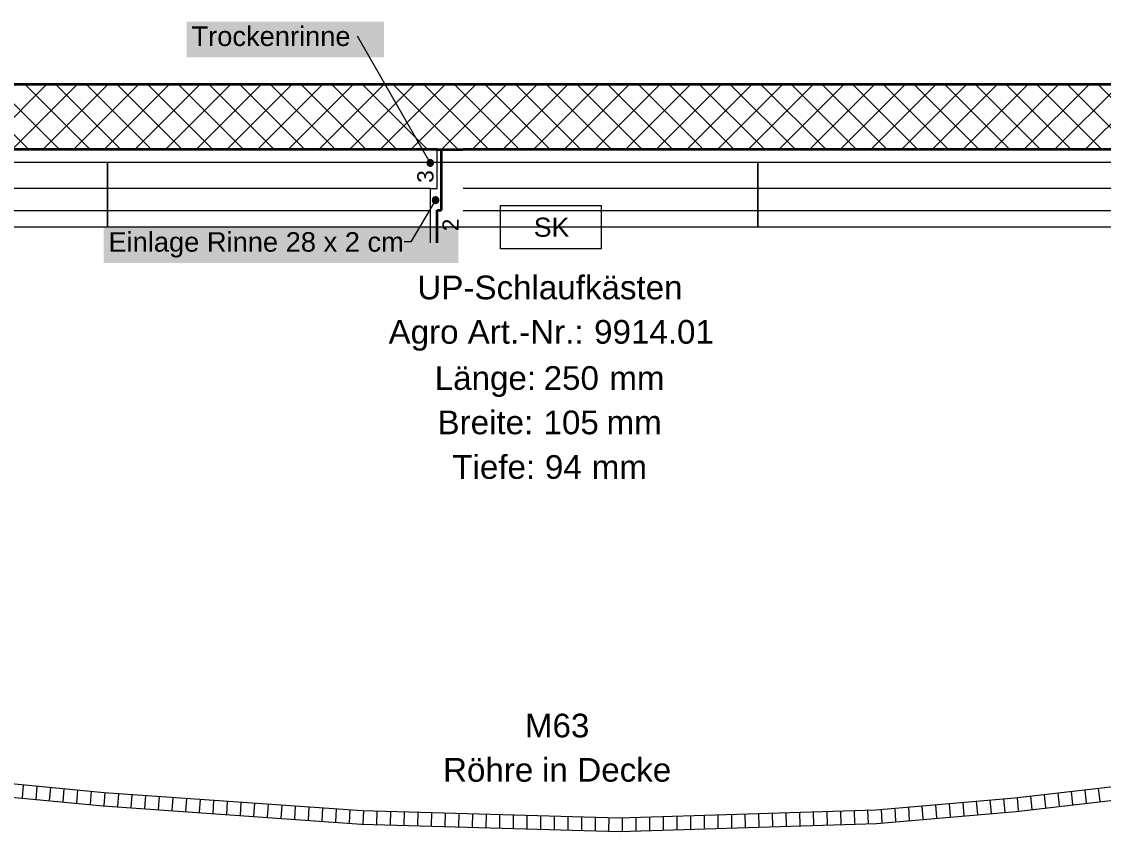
# Model space of a CAD drawing. Extents: x -882 to 613, y -179 to 707.
# Drawn here: x -94.4 to 5.4, y 495.4 to 570.1 of the extents above; entities that cross this region are included whole.
import ezdxf
from ezdxf.lldxf.tags import DXFTag

# ---------------------------------------------------------------- set-up
doc = ezdxf.new("R2010")
doc.units = 0
doc.layers.get('0').update_dxf_attribs({"lineweight": 13})
for name, color, linetype, lineweight, true_color in [('A-DETL-____-OTLN', 5, 'Continuous', 9, 0x0000ff), ('EL01_WAN_Röhre Decke', 1, 'Continuous', 13, 0xff0000), ('EL01_WAN_Röhre Decke Typ', 1, 'Continuous', 13, 0xff0000), ('EL01_WAN_Schlaufkasten', 1, 'Continuous', 13, 0xff0000), ('EL01_WAN_Trassen', 40, 'Continuous', 13, 0xffbf00)]:
    doc.layers.add(name, color=color, linetype=linetype, lineweight=lineweight, true_color=true_color)
for name, color, linetype, lineweight in [('A-FLOR-____-OTLN', 7, 'Continuous', 9), ('A-WALL-____-MCUT', 7, 'Continuous', 35), ('A-WALL-____-PATT', 7, 'Continuous', 35), ('Text', 7, 'Continuous', 5)]:
    doc.layers.add(name, color=color, linetype=linetype, lineweight=lineweight)
doc.styles.get("Standard").update_dxf_attribs({"font": 'arial.ttf'})
tags = doc.linetypes.add('Gestrichelt', pattern=[0.1, 0.05, -0.05]).pattern_tags.tags
tags[6:7] = [DXFTag(74, 4), DXFTag(75, 0), DXFTag(340, '0'), DXFTag(46, 1.0), DXFTag(50, 0.0), DXFTag(44, 0.0), DXFTag(45, 0.0)]
tags[4:5] = [DXFTag(74, 4), DXFTag(75, 0), DXFTag(340, '0'), DXFTag(46, 1.0), DXFTag(50, 0.0), DXFTag(44, 0.0), DXFTag(45, 0.0)]

# ---------------------------------------------------------------- blocks, each defined once
blk = doc.blocks.new('Referenz-A0UJ2IESXE', base_point=(-902.382, -164.149))
at = {"layer": 'A-DETL-____-OTLN', "color": 0, "linetype": 'Continuous', "ltscale": 0.13}
for p, q in [((-56.112, 554.704), (-56.112, 558.292)), ((-56.712, 549.692), (-56.712, 554.704)), ((-56.712, 554.704), (-56.112, 554.704))]:
    blk.add_line(p, q, dxfattribs=at)
at = {"layer": 'A-DETL-____-OTLN', "color": 0, "linetype": 'Continuous', "lineweight": 35, "ltscale": 0.35}
for p, q in [((-56.112, 558.292), (-53.712, 558.292)), ((-55.712, 552.692), (-55.712, 558.292)), ((-56.112, 549.692), (-56.112, 552.692)), ((-56.112, 552.692), (-55.712, 552.692))]:
    blk.add_line(p, q, dxfattribs=at)
at = {"layer": 'A-DETL-____-OTLN', "color": 0, "linetype": 'Gestrichelt', "ltscale": 0.13}
for p, q in [((-394.512, 552.68), (-56.712, 552.68)), ((-53.712, 552.68), (105.488, 552.68))]:
    blk.add_line(p, q, dxfattribs=at)
at = {"layer": 'A-FLOR-____-OTLN', "color": 0, "linetype": 'Continuous', "ltscale": 0.13}
for p, q in [((-56.112, 558.28), (-394.512, 558.28)), ((105.488, 558.28), (-53.712, 558.28)), ((-56.712, 554.693), (-394.512, 554.693)), ((105.488, 554.693), (-53.712, 554.693))]:
    blk.add_line(p, q, dxfattribs=at)
at = {"layer": 'A-WALL-____-MCUT', "color": 0, "linetype": 'Continuous', "ltscale": 0.35}
for p, q in [((368.888, 564.292), (-640.67, 564.292)), ((-56.112, 558.292), (-394.512, 558.292)), ((105.488, 558.292), (-53.712, 558.292))]:
    blk.add_line(p, q, dxfattribs=at)
at = {"layer": 'A-WALL-____-PATT', "color": 0, "linetype": 'Continuous', "lineweight": 9, "ltscale": 0.13}
for p, q in [((-93.77, 558.292), (-99.77, 564.292)), ((-98.132, 558.292), (-92.132, 564.292)), ((-90.942, 558.292), (-96.942, 564.292)), ((-95.304, 558.292), (-89.304, 564.292)), ((-88.113, 558.292), (-94.113, 564.292)), ((-92.476, 558.292), (-86.476, 564.292)), ((-85.285, 558.292), (-91.285, 564.292)), ((-89.647, 558.292), (-83.647, 564.292)), ((-82.456, 558.292), (-88.456, 564.292)), ((-86.819, 558.292), (-80.819, 564.292)), ((-79.628, 558.292), (-85.628, 564.292)), ((-83.99, 558.292), (-77.99, 564.292)), ((-76.799, 558.292), (-82.799, 564.292)), ((-81.162, 558.292), (-75.162, 564.292)), ((-73.971, 558.292), (-79.971, 564.292)), ((-78.333, 558.292), (-72.333, 564.292)), ((-71.143, 558.292), (-77.143, 564.292)), ((-75.505, 558.292), (-69.505, 564.292)), ((-68.314, 558.292), (-74.314, 564.292)), ((-72.677, 558.292), (-66.677, 564.292)), ((-65.486, 558.292), (-71.486, 564.292)), ((-69.848, 558.292), (-63.848, 564.292)), ((-62.657, 558.292), (-68.657, 564.292)), ((-67.02, 558.292), (-61.02, 564.292)), ((-59.829, 558.292), (-65.829, 564.292)), ((-64.191, 558.292), (-58.191, 564.292)), ((-57, 558.292), (-63, 564.292)), ((-61.363, 558.292), (-55.363, 564.292)), ((-54.172, 558.292), (-60.172, 564.292)), ((-58.534, 558.292), (-52.534, 564.292)), ((-51.344, 558.292), (-57.344, 564.292)), ((-55.706, 558.292), (-49.706, 564.292)), ((-48.515, 558.292), (-54.515, 564.292)), ((-52.878, 558.292), (-46.878, 564.292)), ((-45.687, 558.292), (-51.687, 564.292)), ((-50.049, 558.292), (-44.049, 564.292)), ((-42.858, 558.292), (-48.858, 564.292)), ((-47.221, 558.292), (-41.221, 564.292)), ((-40.03, 558.292), (-46.03, 564.292)), ((-44.392, 558.292), (-38.392, 564.292)), ((-37.202, 558.292), (-43.202, 564.292)), ((-41.564, 558.292), (-35.564, 564.292)), ((-34.373, 558.292), (-40.373, 564.292)), ((-38.735, 558.292), (-32.735, 564.292)), ((-31.545, 558.292), (-37.545, 564.292)), ((-35.907, 558.292), (-29.907, 564.292)), ((-28.716, 558.292), (-34.716, 564.292)), ((-33.079, 558.292), (-27.079, 564.292)), ((-25.888, 558.292), (-31.888, 564.292)), ((-30.25, 558.292), (-24.25, 564.292)), ((-23.059, 558.292), (-29.059, 564.292)), ((-27.422, 558.292), (-21.422, 564.292)), ((-20.231, 558.292), (-26.231, 564.292)), ((-24.593, 558.292), (-18.593, 564.292)), ((-17.403, 558.292), (-23.403, 564.292)), ((-21.765, 558.292), (-15.765, 564.292)), ((-14.574, 558.292), (-20.574, 564.292)), ((-18.936, 558.292), (-12.936, 564.292)), ((-11.746, 558.292), (-17.746, 564.292)), ((-16.108, 558.292), (-10.108, 564.292)), ((-8.917, 558.292), (-14.917, 564.292)), ((-13.28, 558.292), (-7.28, 564.292)), ((-6.089, 558.292), (-12.089, 564.292)), ((-10.451, 558.292), (-4.451, 564.292)), ((-3.26, 558.292), (-9.26, 564.292)), ((-7.623, 558.292), (-1.623, 564.292)), ((-0.432, 558.292), (-6.432, 564.292)), ((-4.794, 558.292), (1.206, 564.292)), ((2.396, 558.292), (-3.604, 564.292)), ((-1.966, 558.292), (4.034, 564.292)), ((5.225, 558.292), (-0.775, 564.292)), ((0.863, 558.292), (6.863, 564.292)), ((8.053, 558.292), (2.053, 564.292)), ((3.691, 558.292), (9.691, 564.292)), ((10.882, 558.292), (4.882, 564.292))]:
    blk.add_line(p, q, dxfattribs=at)
at = {"layer": 'Text', "color": 0, "linetype": 'Continuous', "ltscale": 0.13}
for p, q in [((-56.738, 557.064), (-63.46, 568.762)), ((-57.035, 557.103), (-57.038, 557.064)), ((-57.038, 557.064), (-57.035, 557.025)), ((-57.027, 557.142), (-57.035, 557.103)), ((-57.035, 557.025), (-57.027, 556.987)), ((-57.015, 557.179), (-57.027, 557.142)), ((-57.027, 556.987), (-57.015, 556.949)), ((-56.997, 557.214), (-57.015, 557.179)), ((-57.015, 556.949), (-56.997, 556.914)), ((-56.976, 557.247), (-56.997, 557.214)), ((-56.997, 556.914), (-56.976, 556.882)), ((-56.95, 557.276), (-56.976, 557.247)), ((-56.976, 556.882), (-56.95, 556.852)), ((-56.92, 557.302), (-56.95, 557.276)), ((-56.888, 557.324), (-56.92, 557.302)), ((-56.852, 557.341), (-56.888, 557.324)), ((-56.815, 557.354), (-56.852, 557.341)), ((-56.777, 557.362), (-56.815, 557.354)), ((-56.738, 557.364), (-56.777, 557.362)), ((-56.698, 557.362), (-56.738, 557.364)), ((-56.66, 557.354), (-56.698, 557.362)), ((-56.623, 557.341), (-56.66, 557.354)), ((-56.588, 557.324), (-56.623, 557.341)), ((-56.555, 557.302), (-56.588, 557.324)), ((-56.525, 557.276), (-56.555, 557.302)), ((-56.5, 557.247), (-56.525, 557.276)), ((-56.525, 556.852), (-56.5, 556.882)), ((-56.478, 557.214), (-56.5, 557.247)), ((-56.5, 556.882), (-56.478, 556.914)), ((-56.46, 557.179), (-56.478, 557.214)), ((-56.478, 556.914), (-56.46, 556.949)), ((-56.448, 557.142), (-56.46, 557.179)), ((-56.46, 556.949), (-56.448, 556.987)), ((-56.44, 557.103), (-56.448, 557.142)), ((-56.448, 556.987), (-56.44, 557.025)), ((-56.438, 557.064), (-56.44, 557.103)), ((-56.44, 557.025), (-56.438, 557.064)), ((-56.95, 556.852), (-56.92, 556.826)), ((-56.92, 556.826), (-56.888, 556.804)), ((-56.888, 556.804), (-56.852, 556.787)), ((-56.852, 556.787), (-56.815, 556.774)), ((-56.815, 556.774), (-56.777, 556.767)), ((-56.777, 556.767), (-56.738, 556.764)), ((-56.738, 556.764), (-56.698, 556.767)), ((-56.698, 556.767), (-56.66, 556.774)), ((-56.66, 556.774), (-56.623, 556.787)), ((-56.623, 556.787), (-56.588, 556.804)), ((-56.588, 556.804), (-56.555, 556.826)), ((-56.555, 556.826), (-56.525, 556.852)), ((-56.434, 553.869), (-56.464, 553.843)), ((-56.401, 553.89), (-56.434, 553.869)), ((-56.366, 553.908), (-56.401, 553.89)), ((-56.329, 553.92), (-56.366, 553.908)), ((-56.291, 553.928), (-56.329, 553.92)), ((-56.251, 553.931), (-56.291, 553.928)), ((-56.212, 553.928), (-56.251, 553.931)), ((-56.174, 553.92), (-56.212, 553.928)), ((-56.137, 553.908), (-56.174, 553.92)), ((-56.101, 553.89), (-56.137, 553.908)), ((-56.069, 553.869), (-56.101, 553.89)), ((-56.039, 553.843), (-56.069, 553.869)), ((-56.251, 553.631), (-58.53, 549.772)), ((-56.549, 553.67), (-56.551, 553.631)), ((-56.551, 553.631), (-56.549, 553.591)), ((-56.541, 553.708), (-56.549, 553.67)), ((-56.549, 553.591), (-56.541, 553.553)), ((-56.529, 553.745), (-56.541, 553.708)), ((-56.541, 553.553), (-56.529, 553.516)), ((-56.511, 553.781), (-56.529, 553.745)), ((-56.529, 553.516), (-56.511, 553.481)), ((-56.49, 553.813), (-56.511, 553.781)), ((-56.511, 553.481), (-56.49, 553.448)), ((-56.464, 553.843), (-56.49, 553.813)), ((-56.49, 553.448), (-56.464, 553.418)), ((-56.464, 553.418), (-56.434, 553.393)), ((-56.434, 553.393), (-56.401, 553.371)), ((-56.401, 553.371), (-56.366, 553.353)), ((-56.366, 553.353), (-56.329, 553.341)), ((-56.329, 553.341), (-56.291, 553.333)), ((-56.291, 553.333), (-56.251, 553.331)), ((-56.251, 553.331), (-56.212, 553.333)), ((-56.212, 553.333), (-56.174, 553.341)), ((-56.174, 553.341), (-56.137, 553.353)), ((-56.137, 553.353), (-56.101, 553.371)), ((-56.101, 553.371), (-56.069, 553.393)), ((-56.069, 553.393), (-56.039, 553.418)), ((-56.013, 553.813), (-56.039, 553.843)), ((-56.039, 553.418), (-56.013, 553.448)), ((-55.992, 553.781), (-56.013, 553.813)), ((-56.013, 553.448), (-55.992, 553.481)), ((-55.974, 553.745), (-55.992, 553.781)), ((-55.992, 553.481), (-55.974, 553.516)), ((-55.962, 553.708), (-55.974, 553.745)), ((-55.974, 553.516), (-55.962, 553.553)), ((-55.954, 553.67), (-55.962, 553.708)), ((-55.962, 553.553), (-55.954, 553.591)), ((-55.951, 553.631), (-55.954, 553.67)), ((-55.954, 553.591), (-55.951, 553.631)), ((-58.53, 549.772), (-59.147, 549.772))]:
    blk.add_line(p, q, dxfattribs=at)
at = {"layer": 'Text', "color": 7, "linetype": 'Continuous', "ltscale": 0.13, "true_color": 0xffffff}
for points in [[(-61.002, 566.808), (-79.218, 566.808), (-61.002, 570.112)], [(-79.218, 566.808), (-61.002, 570.112), (-79.218, 570.112)], [(-61.002, 570.112), (-79.218, 570.112), (-79.218, 570.112)], [(-61.002, 566.808), (-61.002, 566.808), (-79.218, 566.808)], [(-54.157, 547.815), (-86.884, 547.815), (-54.157, 551.122)], [(-86.884, 547.815), (-54.157, 551.122), (-86.884, 551.122)], [(-54.157, 551.122), (-86.884, 551.122), (-86.884, 551.122)], [(-54.157, 547.815), (-54.157, 547.815), (-86.884, 547.815)]]:
    blk.add_solid(points, dxfattribs=at)
at = {"layer": 'Text', "color": 0, "linetype": 'Continuous', "ltscale": 0.13}
for points in [[(-57.034, 557.064), (-57.038, 557.064), (-57.034, 557.111)], [(-57.034, 557.017), (-57.034, 557.064), (-57.038, 557.064)], [(-57.023, 557.111), (-57.034, 557.111), (-57.023, 557.157)], [(-57.026, 557.017), (-57.034, 557.017), (-57.034, 557.111)], [(-57.023, 556.971), (-57.023, 557.111), (-57.034, 557.111)], [(-57.023, 556.971), (-57.026, 557.017), (-57.034, 557.017)], [(-57.005, 557.157), (-57.023, 557.157), (-57.005, 557.2)], [(-57.008, 556.971), (-57.023, 556.971), (-57.023, 557.157)], [(-57.005, 556.928), (-57.005, 557.157), (-57.023, 557.157)], [(-57.005, 556.928), (-57.008, 556.971), (-57.023, 556.971)], [(-56.98, 557.2), (-57.005, 557.2), (-56.98, 557.24)], [(-56.983, 556.928), (-57.005, 556.928), (-57.005, 557.2)], [(-56.98, 556.888), (-56.98, 557.2), (-57.005, 557.2)], [(-56.98, 556.888), (-56.983, 556.928), (-57.005, 556.928)], [(-56.95, 557.24), (-56.98, 557.24), (-56.95, 557.276)], [(-56.953, 556.888), (-56.98, 556.888), (-56.98, 557.24)], [(-56.95, 556.852), (-56.95, 557.24), (-56.98, 557.24)], [(-56.95, 556.852), (-56.953, 556.888), (-56.98, 556.888)], [(-56.914, 557.276), (-56.95, 557.276), (-56.914, 557.307)], [(-56.916, 556.852), (-56.95, 556.852), (-56.95, 557.276)], [(-56.914, 556.821), (-56.914, 557.276), (-56.95, 557.276)], [(-56.874, 557.307), (-56.914, 557.307), (-56.874, 557.331)], [(-56.876, 556.821), (-56.914, 556.821), (-56.914, 557.307)], [(-56.874, 556.797), (-56.874, 557.307), (-56.914, 557.307)], [(-56.83, 557.331), (-56.874, 557.331), (-56.83, 557.349)], [(-56.832, 556.797), (-56.874, 556.797), (-56.874, 557.331)], [(-56.83, 556.779), (-56.83, 557.331), (-56.874, 557.331)], [(-56.785, 557.349), (-56.83, 557.349), (-56.785, 557.36)], [(-56.785, 556.779), (-56.83, 556.779), (-56.83, 557.349)], [(-56.785, 556.768), (-56.785, 557.349), (-56.83, 557.349)], [(-56.738, 557.36), (-56.785, 557.36), (-56.738, 557.364)], [(-56.738, 556.768), (-56.785, 556.768), (-56.785, 557.36)], [(-56.738, 556.764), (-56.738, 557.36), (-56.785, 557.36)], [(-56.691, 556.768), (-56.738, 556.768), (-56.738, 557.364)], [(-56.691, 557.36), (-56.737, 557.36), (-56.738, 557.364)], [(-56.691, 556.768), (-56.691, 557.36), (-56.737, 557.36)], [(-56.645, 556.779), (-56.691, 556.779), (-56.691, 557.36)], [(-56.645, 557.349), (-56.69, 557.349), (-56.691, 557.36)], [(-56.645, 556.779), (-56.645, 557.349), (-56.69, 557.349)], [(-56.601, 556.797), (-56.645, 556.797), (-56.645, 557.349)], [(-56.601, 557.331), (-56.643, 557.331), (-56.645, 557.349)], [(-56.601, 556.797), (-56.601, 557.331), (-56.643, 557.331)], [(-56.561, 556.821), (-56.601, 556.821), (-56.601, 557.331)], [(-56.561, 557.307), (-56.599, 557.307), (-56.601, 557.331)], [(-56.561, 556.821), (-56.561, 557.307), (-56.599, 557.307)], [(-56.525, 556.852), (-56.561, 556.852), (-56.561, 557.307)], [(-56.525, 557.276), (-56.559, 557.276), (-56.561, 557.307)], [(-56.525, 556.852), (-56.525, 557.276), (-56.559, 557.276)], [(-56.495, 556.888), (-56.525, 556.888), (-56.525, 557.276)], [(-56.495, 557.24), (-56.523, 557.24), (-56.525, 557.276)], [(-56.525, 556.852), (-56.495, 556.888), (-56.525, 556.888)], [(-56.495, 556.888), (-56.495, 557.24), (-56.523, 557.24)], [(-56.47, 556.928), (-56.495, 556.928), (-56.495, 557.24)], [(-56.47, 557.2), (-56.492, 557.2), (-56.495, 557.24)], [(-56.495, 556.888), (-56.47, 556.928), (-56.495, 556.928)], [(-56.47, 556.928), (-56.47, 557.2), (-56.492, 557.2)], [(-56.452, 556.971), (-56.47, 556.971), (-56.47, 557.2)], [(-56.452, 557.157), (-56.467, 557.157), (-56.47, 557.2)], [(-56.47, 556.928), (-56.452, 556.971), (-56.47, 556.971)], [(-56.452, 556.971), (-56.452, 557.157), (-56.467, 557.157)], [(-56.441, 557.017), (-56.452, 557.017), (-56.452, 557.157)], [(-56.441, 557.111), (-56.449, 557.111), (-56.452, 557.157)], [(-56.452, 556.971), (-56.441, 557.017), (-56.452, 557.017)], [(-56.441, 557.017), (-56.441, 557.111), (-56.449, 557.111)], [(-56.438, 557.064), (-56.441, 557.064), (-56.441, 557.111)], [(-56.441, 557.017), (-56.438, 557.064), (-56.441, 557.064)], [(-56.914, 556.821), (-56.916, 556.852), (-56.95, 556.852)], [(-56.874, 556.797), (-56.876, 556.821), (-56.914, 556.821)], [(-56.83, 556.779), (-56.832, 556.797), (-56.874, 556.797)], [(-56.785, 556.768), (-56.785, 556.779), (-56.83, 556.779)], [(-56.738, 556.764), (-56.738, 556.768), (-56.785, 556.768)], [(-56.738, 556.764), (-56.691, 556.768), (-56.738, 556.768)], [(-56.691, 556.768), (-56.645, 556.779), (-56.691, 556.779)], [(-56.645, 556.779), (-56.601, 556.797), (-56.645, 556.797)], [(-56.601, 556.797), (-56.561, 556.821), (-56.601, 556.821)], [(-56.561, 556.821), (-56.525, 556.852), (-56.561, 556.852)], [(-56.428, 553.843), (-56.464, 553.843), (-56.428, 553.873)], [(-56.388, 553.873), (-56.428, 553.873), (-56.388, 553.898)], [(-56.39, 553.388), (-56.428, 553.388), (-56.428, 553.873)], [(-56.388, 553.363), (-56.388, 553.873), (-56.428, 553.873)], [(-56.344, 553.898), (-56.388, 553.898), (-56.344, 553.916)], [(-56.346, 553.363), (-56.388, 553.363), (-56.388, 553.898)], [(-56.344, 553.345), (-56.344, 553.898), (-56.388, 553.898)], [(-56.298, 553.916), (-56.344, 553.916), (-56.298, 553.927)], [(-56.299, 553.345), (-56.344, 553.345), (-56.344, 553.916)], [(-56.298, 553.334), (-56.298, 553.916), (-56.344, 553.916)], [(-56.251, 553.927), (-56.298, 553.927), (-56.251, 553.931)], [(-56.252, 553.334), (-56.298, 553.334), (-56.298, 553.927)], [(-56.251, 553.331), (-56.251, 553.927), (-56.298, 553.927)], [(-56.205, 553.334), (-56.251, 553.334), (-56.251, 553.931)], [(-56.205, 553.927), (-56.251, 553.927), (-56.251, 553.931)], [(-56.205, 553.334), (-56.205, 553.927), (-56.251, 553.927)], [(-56.159, 553.345), (-56.205, 553.345), (-56.205, 553.927)], [(-56.159, 553.916), (-56.204, 553.916), (-56.205, 553.927)], [(-56.159, 553.345), (-56.159, 553.916), (-56.204, 553.916)], [(-56.115, 553.363), (-56.159, 553.363), (-56.159, 553.916)], [(-56.115, 553.898), (-56.157, 553.898), (-56.159, 553.916)], [(-56.115, 553.363), (-56.115, 553.898), (-56.157, 553.898)], [(-56.075, 553.388), (-56.115, 553.388), (-56.115, 553.898)], [(-56.075, 553.873), (-56.113, 553.873), (-56.115, 553.898)], [(-56.075, 553.388), (-56.075, 553.873), (-56.113, 553.873)], [(-56.039, 553.418), (-56.075, 553.418), (-56.075, 553.873)], [(-56.039, 553.843), (-56.073, 553.843), (-56.075, 553.873)], [(-56.548, 553.631), (-56.551, 553.631), (-56.548, 553.677)], [(-56.548, 553.584), (-56.548, 553.631), (-56.551, 553.631)], [(-56.537, 553.677), (-56.548, 553.677), (-56.537, 553.723)], [(-56.54, 553.584), (-56.548, 553.584), (-56.548, 553.677)], [(-56.537, 553.538), (-56.537, 553.677), (-56.548, 553.677)], [(-56.537, 553.538), (-56.54, 553.584), (-56.548, 553.584)], [(-56.519, 553.723), (-56.537, 553.723), (-56.519, 553.767)], [(-56.522, 553.538), (-56.537, 553.538), (-56.537, 553.723)], [(-56.519, 553.494), (-56.519, 553.723), (-56.537, 553.723)], [(-56.519, 553.494), (-56.522, 553.538), (-56.537, 553.538)], [(-56.494, 553.767), (-56.519, 553.767), (-56.494, 553.807)], [(-56.497, 553.494), (-56.519, 553.494), (-56.519, 553.767)], [(-56.494, 553.454), (-56.494, 553.767), (-56.519, 553.767)], [(-56.494, 553.454), (-56.497, 553.494), (-56.519, 553.494)], [(-56.464, 553.807), (-56.494, 553.807), (-56.464, 553.843)], [(-56.466, 553.454), (-56.494, 553.454), (-56.494, 553.807)], [(-56.464, 553.418), (-56.464, 553.807), (-56.494, 553.807)], [(-56.464, 553.418), (-56.466, 553.454), (-56.494, 553.454)], [(-56.43, 553.418), (-56.464, 553.418), (-56.464, 553.843)], [(-56.428, 553.388), (-56.428, 553.843), (-56.464, 553.843)], [(-56.428, 553.388), (-56.43, 553.418), (-56.464, 553.418)], [(-56.388, 553.363), (-56.39, 553.388), (-56.428, 553.388)], [(-56.344, 553.345), (-56.346, 553.363), (-56.388, 553.363)], [(-56.298, 553.334), (-56.299, 553.345), (-56.344, 553.345)], [(-56.251, 553.331), (-56.252, 553.334), (-56.298, 553.334)], [(-56.251, 553.331), (-56.205, 553.334), (-56.251, 553.334)], [(-56.205, 553.334), (-56.159, 553.345), (-56.205, 553.345)], [(-56.159, 553.345), (-56.115, 553.363), (-56.159, 553.363)], [(-56.115, 553.363), (-56.075, 553.388), (-56.115, 553.388)], [(-56.075, 553.388), (-56.039, 553.418), (-56.075, 553.418)], [(-56.039, 553.418), (-56.039, 553.843), (-56.073, 553.843)], [(-56.009, 553.454), (-56.039, 553.454), (-56.039, 553.843)], [(-56.009, 553.807), (-56.037, 553.807), (-56.039, 553.843)], [(-56.039, 553.418), (-56.009, 553.454), (-56.039, 553.454)], [(-56.009, 553.454), (-56.009, 553.807), (-56.037, 553.807)], [(-55.984, 553.494), (-56.009, 553.494), (-56.009, 553.807)], [(-55.984, 553.767), (-56.006, 553.767), (-56.009, 553.807)], [(-56.009, 553.454), (-55.984, 553.494), (-56.009, 553.494)], [(-55.984, 553.494), (-55.984, 553.767), (-56.006, 553.767)], [(-55.966, 553.538), (-55.984, 553.538), (-55.984, 553.767)], [(-55.966, 553.723), (-55.981, 553.723), (-55.984, 553.767)], [(-55.984, 553.494), (-55.966, 553.538), (-55.984, 553.538)], [(-55.966, 553.538), (-55.966, 553.723), (-55.981, 553.723)], [(-55.955, 553.584), (-55.966, 553.584), (-55.966, 553.723)], [(-55.955, 553.677), (-55.963, 553.677), (-55.966, 553.723)], [(-55.966, 553.538), (-55.955, 553.584), (-55.966, 553.584)], [(-55.955, 553.584), (-55.955, 553.677), (-55.963, 553.677)], [(-55.951, 553.631), (-55.955, 553.631), (-55.955, 553.677)], [(-55.955, 553.584), (-55.951, 553.631), (-55.955, 553.631)]]:
    blk.add_solid(points, dxfattribs=at)
at = {"layer": 'Text', "color": 0, "linetype": 'Continuous', "ltscale": 0.13, "char_height": 1.8, "attachment_point": 1}
for s, insert in [('{\\fArial;Trockenrinne}', (-78.768, 569.662)), ('{\\fArial;Einlage Rinne 28 x 2 cm}', (-86.434, 550.672))]:
    blk.add_mtext(s, dxfattribs=dict(at, insert=insert))
at = {"layer": 'Text', "color": 0, "linetype": 'Continuous', "ltscale": 0.13, "char_height": 1.5, "attachment_point": 1, "rotation": 90}
for s, insert in [('{\\fArial;3}', (-57.946, 555.229)), ('{\\fArial;2}', (-55.617, 550.753))]:
    blk.add_mtext(s, dxfattribs=dict(at, insert=insert))
blk = doc.blocks.new('Kabelkanal-A0UJ2IF8XE', base_point=(-146.51, 551.13))
at = {"color": 0, "linetype": 'ByBlock', "lineweight": -2, "ltscale": 0.13}
for p, q in [((-146.51, 551.13), (-146.51, 557.13)), ((-146.51, 557.13), (-86.51, 557.13)), ((-86.51, 557.13), (-86.51, 551.13)), ((-86.51, 551.13), (-146.51, 551.13))]:
    blk.add_line(p, q, dxfattribs=at)
blk = doc.blocks.new('Kabelkanal-A0UJ2IFEXE', base_point=(-86.51, 551.13))
at = {"color": 0, "linetype": 'ByBlock', "lineweight": -2, "ltscale": 0.13}
for p, q in [((-86.51, 551.13), (-86.51, 557.13)), ((-86.51, 557.13), (-26.51, 557.13)), ((-26.51, 557.13), (-26.51, 551.13)), ((-26.51, 551.13), (-86.51, 551.13))]:
    blk.add_line(p, q, dxfattribs=at)
blk = doc.blocks.new('Kabelkanal-A0UJ2IFMXE', base_point=(-26.51, 551.13))
at = {"color": 0, "linetype": 'ByBlock', "lineweight": -2, "ltscale": 0.13}
for p, q in [((-26.51, 551.13), (-26.51, 557.13)), ((-26.51, 557.13), (33.49, 557.13)), ((33.49, 557.13), (33.49, 551.13)), ((33.49, 551.13), (-26.51, 551.13))]:
    blk.add_line(p, q, dxfattribs=at)
blk = doc.blocks.new('Schlaufkasten Decke (multi)-A0UJ2II0XE', base_point=(-50.25, 549.13))
at = {"color": 0, "linetype": 'ByBlock', "lineweight": -2, "ltscale": 0.13}
for p, q in [((-50.25, 549.13), (-50.25, 553.13)), ((-50.25, 553.13), (-40.97, 553.13)), ((-40.97, 553.13), (-40.97, 549.13)), ((-40.97, 549.13), (-50.25, 549.13))]:
    blk.add_line(p, q, dxfattribs=at)
at = {"color": 0, "linetype": 'ByBlock', "lineweight": -2, "ltscale": 0.13, "insert": (-47.191, 552.01), "char_height": 1.76, "attachment_point": 1}
blk.add_mtext('{\\fArial;SK}', dxfattribs=at)
blk = doc.blocks.new('MText-A0UJ2IIGXE', base_point=(-60.587, 527.899))
at = {"color": 0, "linetype": 'ByBlock', "lineweight": -2, "ltscale": 0.13, "char_height": 2.1875, "attachment_point": 1}
for s, insert in [('{\\fArial;UP-Schlaufkästen}', (-57.925, 546.66)), ('{\\fArial;Agro}', (-60.587, 542.564)), ('{\\fArial;Art.-Nr.:}', (-53.288, 542.564)), ('{\\fArial;9914.01}', (-41.622, 542.564)), ('{\\fArial;Länge:}', (-56.328, 538.301)), ('{\\fArial;250}', (-46.28, 538.301)), ('{\\fArial;mm}', (-40.219, 538.301)), ('{\\fArial;Breite:}', (-56.071, 534.205)), ('{\\fArial;105}', (-46.288, 534.205)), ('{\\fArial;mm}', (-40.476, 534.205)), ('{\\fArial;Tiefe:}', (-54.705, 530.087)), ('{\\fArial;94}', (-46.162, 530.087)), ('{\\fArial;mm}', (-41.842, 530.087))]:
    blk.add_mtext(s, dxfattribs=dict(at, insert=insert))
blk = doc.blocks.new('MText-A0UJ2IJ2XE', base_point=(-55.559, 499.941))
at = {"color": 0, "linetype": 'ByBlock', "lineweight": -2, "ltscale": 0.13, "char_height": 2.1875, "attachment_point": 1}
for s, insert in [('{\\fArial;M63}', (-48.008, 506.216)), ('{\\fArial;Röhre}', (-55.559, 502.128)), ('{\\fArial;in}', (-46.433, 502.128)), ('{\\fArial;Decke}', (-43.172, 502.128))]:
    blk.add_mtext(s, dxfattribs=dict(at, insert=insert))
blk = doc.blocks.new('Flexrohr-A0UJ2ILMXE', base_point=(-202.199, 495.351))
at = {"color": 0, "linetype": 'ByBlock', "lineweight": -2, "ltscale": 0.13}
for p, q in [((-110.618, 501.205), (-86.811, 498.956)), ((-110.74, 499.951), (-86.915, 497.7)), ((-94.366, 498.442), (-94.263, 499.622)), ((-93.111, 498.324), (-93.009, 499.504)), ((-91.856, 498.205), (-91.755, 499.385)), ((-90.601, 498.086), (-90.501, 499.267)), ((-89.346, 497.968), (-89.247, 499.148)), ((-88.092, 497.849), (-87.993, 499.03)), ((-2.806, 498.454), (10.023, 499.945)), ((2.552, 497.846), (2.422, 499.023)), ((3.805, 497.992), (3.672, 499.169)), ((5.058, 498.137), (4.922, 499.314)), ((-86.837, 497.733), (-86.739, 498.913)), ((-86.811, 498.956), (-63.03, 497.286)), ((-85.579, 497.644), (-85.484, 498.825)), ((-84.321, 497.556), (-84.228, 498.737)), ((-83.064, 497.468), (-82.973, 498.649)), ((-81.806, 497.379), (-81.717, 498.56)), ((-80.549, 497.291), (-80.462, 498.472)), ((-79.291, 497.203), (-79.206, 498.384)), ((-78.034, 497.114), (-77.951, 498.296)), ((-76.776, 497.026), (-76.695, 498.208)), ((-75.518, 496.938), (-75.44, 498.12)), ((-74.261, 496.849), (-74.184, 498.031)), ((-15.632, 497.349), (-2.806, 498.454)), ((-7.491, 496.824), (-7.588, 498.004)), ((-6.233, 496.932), (-6.336, 498.112)), ((-4.975, 497.04), (-5.083, 498.22)), ((-3.717, 497.149), (-3.831, 498.328)), ((-2.679, 497.2), (10.18, 498.695)), ((-2.459, 497.264), (-2.579, 498.442)), ((-1.206, 497.409), (-1.329, 498.587)), ((0.047, 497.555), (-0.079, 498.733)), ((1.3, 497.701), (1.172, 498.878)), ((-86.915, 497.7), (-63.092, 496.027)), ((-73.003, 496.761), (-72.929, 497.943)), ((-71.746, 496.673), (-71.673, 497.855)), ((-70.488, 496.585), (-70.418, 497.767)), ((-69.23, 496.496), (-69.162, 497.679)), ((-67.973, 496.408), (-67.907, 497.591)), ((-66.715, 496.32), (-66.651, 497.502)), ((-65.458, 496.231), (-65.396, 497.414)), ((-64.2, 496.143), (-64.14, 497.326)), ((-63.03, 497.286), (-39.299, 496.611)), ((-62.942, 496.061), (-62.884, 497.244)), ((-61.682, 496.025), (-61.627, 497.208)), ((-60.421, 495.989), (-60.369, 497.173)), ((-59.16, 495.953), (-59.112, 497.137)), ((-57.9, 495.918), (-57.855, 497.101)), ((-56.639, 495.882), (-56.597, 497.065)), ((-55.379, 495.846), (-55.34, 497.03)), ((-54.118, 495.81), (-54.082, 496.994)), ((-39.299, 496.611), (-15.632, 497.349)), ((-25.124, 495.831), (-25.16, 497.015)), ((-23.863, 495.87), (-23.903, 497.054)), ((-22.603, 495.909), (-22.645, 497.093)), ((-21.342, 495.949), (-21.388, 497.132)), ((-20.082, 495.988), (-20.13, 497.171)), ((-18.821, 496.027), (-18.873, 497.211)), ((-17.56, 496.067), (-17.615, 497.25)), ((-16.3, 496.106), (-16.358, 497.289)), ((-15.569, 496.091), (-2.679, 497.2)), ((-15.04, 496.174), (-15.102, 497.357)), ((-13.782, 496.282), (-13.85, 497.465)), ((-12.524, 496.391), (-12.598, 497.573)), ((-11.266, 496.499), (-11.345, 497.681)), ((-10.007, 496.607), (-10.093, 497.789)), ((-8.749, 496.716), (-8.84, 497.896)), ((-63.092, 496.027), (-39.298, 495.351)), ((-52.858, 495.774), (-52.825, 496.958)), ((-51.597, 495.738), (-51.568, 496.923)), ((-50.336, 495.703), (-50.31, 496.887)), ((-49.076, 495.667), (-49.053, 496.851)), ((-47.815, 495.631), (-47.795, 496.815)), ((-46.555, 495.595), (-46.538, 496.78)), ((-45.294, 495.559), (-45.28, 496.744)), ((-44.033, 495.524), (-44.023, 496.708)), ((-42.773, 495.488), (-42.766, 496.672)), ((-41.512, 495.452), (-41.508, 496.637)), ((-40.252, 495.416), (-40.251, 496.601)), ((-39.298, 495.351), (-15.569, 496.091)), ((-38.991, 495.399), (-38.993, 496.583)), ((-37.73, 495.438), (-37.736, 496.622)), ((-36.47, 495.477), (-36.478, 496.662)), ((-35.209, 495.517), (-35.221, 496.701)), ((-33.949, 495.556), (-33.963, 496.74)), ((-32.688, 495.595), (-32.706, 496.779)), ((-31.427, 495.634), (-31.448, 496.819)), ((-30.167, 495.674), (-30.191, 496.858)), ((-28.906, 495.713), (-28.933, 496.897)), ((-27.645, 495.752), (-27.676, 496.936)), ((-26.385, 495.791), (-26.418, 496.975))]:
    blk.add_line(p, q, dxfattribs=at)

msp = doc.modelspace()

# ---------------------------------------------------------------- block references
at = {"color": 9, "lineweight": 25, "ltscale": 0.25, "true_color": 0xc0c0c0}
msp.add_blockref('Referenz-A0UJ2IESXE', (-902.382, -164.149), dxfattribs=at)
at = {"layer": 'EL01_WAN_Röhre Decke', "color": 1, "ltscale": 0.13, "true_color": 0xff0000}
msp.add_blockref('Flexrohr-A0UJ2ILMXE', (-202.199, 495.351), dxfattribs=at)
at = {"layer": 'EL01_WAN_Röhre Decke Typ', "color": 1, "ltscale": 0.13, "true_color": 0xff0000}
for name, p in [('MText-A0UJ2IIGXE', (-60.587, 527.899)), ('MText-A0UJ2IJ2XE', (-55.559, 499.941))]:
    msp.add_blockref(name, p, dxfattribs=at)
at = {"layer": 'EL01_WAN_Schlaufkasten', "ltscale": 0.13}
msp.add_blockref('Schlaufkasten Decke (multi)-A0UJ2II0XE', (-50.25, 549.13), dxfattribs=at)
at = {"layer": 'EL01_WAN_Trassen', "ltscale": 0.13}
for name, p in [('Kabelkanal-A0UJ2IF8XE', (-146.51, 551.13)), ('Kabelkanal-A0UJ2IFEXE', (-86.51, 551.13)), ('Kabelkanal-A0UJ2IFMXE', (-26.51, 551.13))]:
    msp.add_blockref(name, p, dxfattribs=at)

doc.saveas('drawing.dxf')
